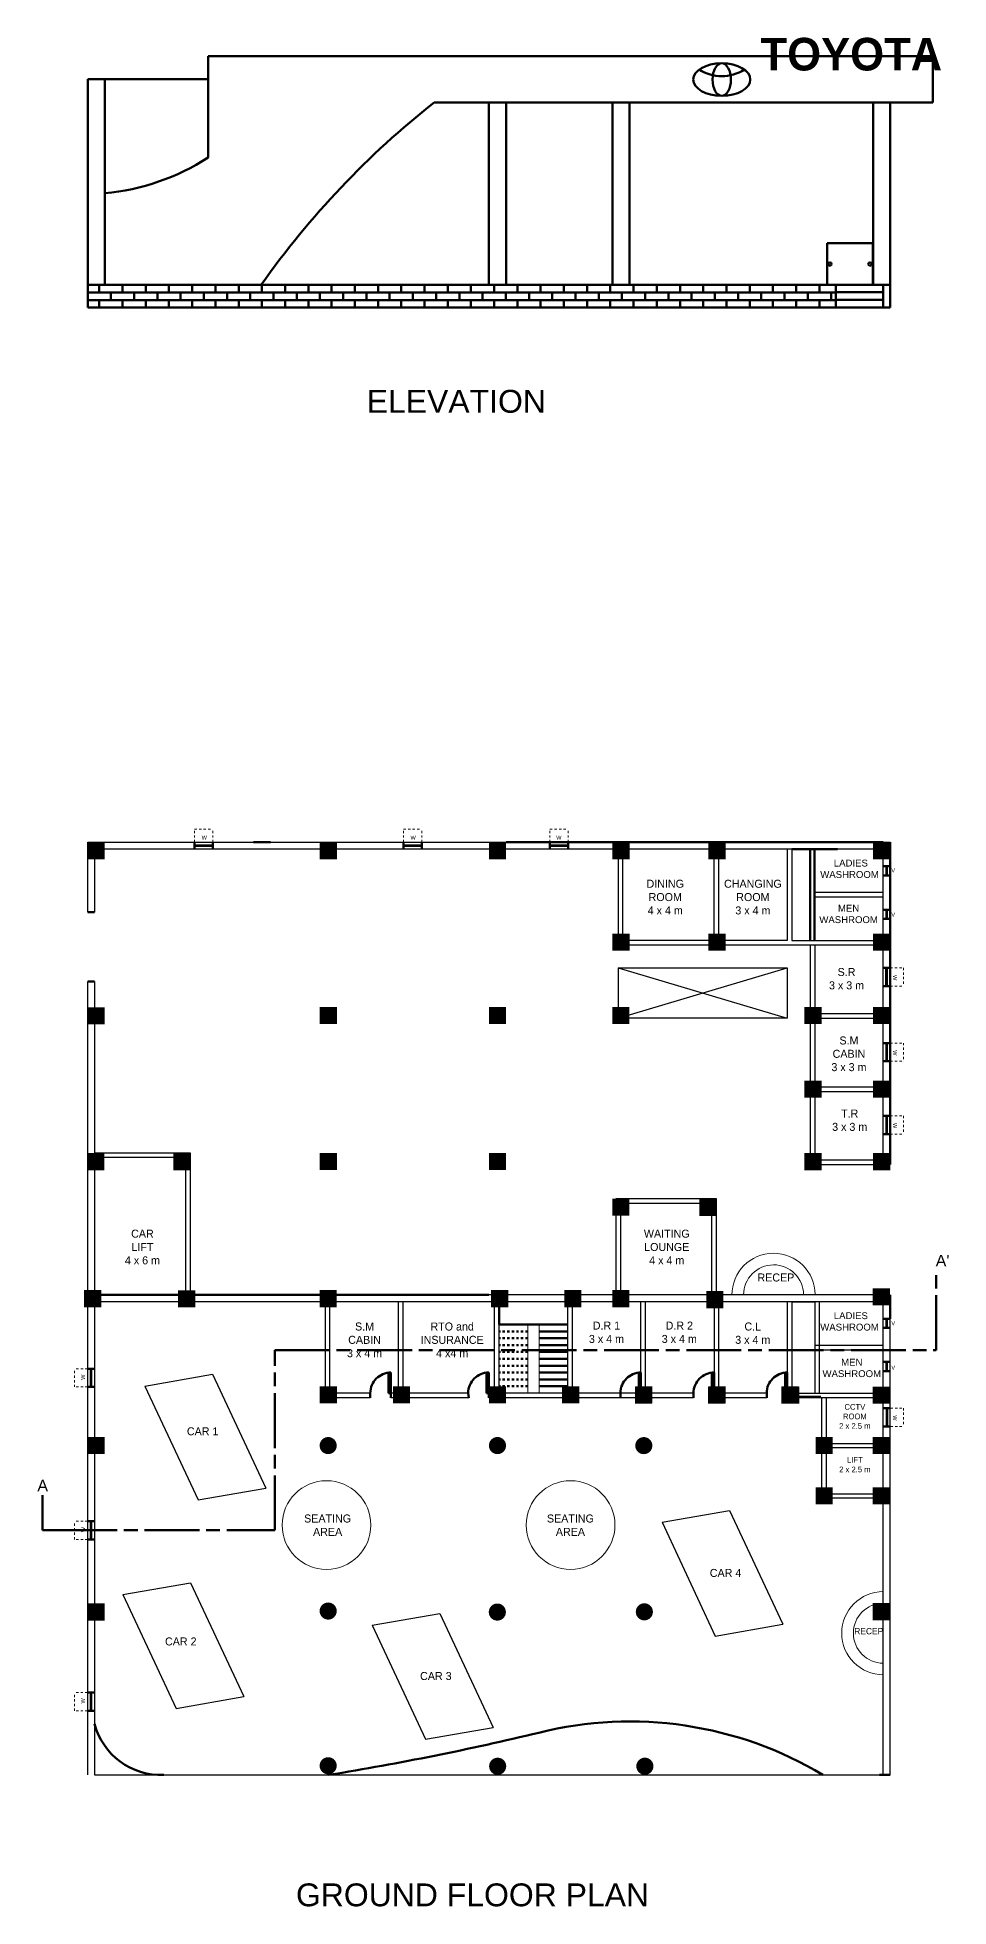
# Model space of a CAD drawing. Header units: metres. Extents: x 0 to 21654, y 0 to 22499.
# Drawn here: x 10792.6 to 10832.5, y 11229 to 11310.8 of the extents above; entities that cross this region are included whole.
import ezdxf

# ---------------------------------------------------------------- set-up
doc = ezdxf.new("R2010")
doc.units = ezdxf.units.M
for name, pattern in [('ACAD_ISO02W100', [15, 12, -3]), ('ACAD_ISO03W100', [30, 12, -18]), ('ACAD_ISO08W100', [36, 24, -3, 6, -3]), ('DASHED2', [9.525, 6.35, -3.175])]:
    doc.linetypes.add(name, pattern=pattern)
doc.layers.add('chajja', color=100, linetype='DASHED2')
doc.layers.add('window', color=140, linetype='Continuous')
doc.layers.add('column', color=30, linetype='Continuous', true_color=0xfc9803)
doc.styles.get("Standard").update_dxf_attribs({"font": 'arial.ttf'})

msp = doc.modelspace()

# ---------------------------------------------------------------- hatches: boundary and pattern name
at = {"linetype": 'Continuous', "lineweight": 100, "ltscale": 2, "transparency": 33554664}
h = msp.add_hatch(dxfattribs=at)
h.set_pattern_fill('AR-BRSTD', color=256, scale=0.005)
h.set_pattern_definition([(0, (10794.80455, 11299.97762), (0, 0.338709), []), (90, (10794.80455, 11299.9776), (-0.508, 0.338709), [0.338709, -0.338709])])
h.paths.add_polyline_path([(10827.524, 11298.978), (10827.524, 11299.978), (10794.805, 11299.978), (10794.805, 11298.978)])
at = {"linetype": 'DASHED2', "lineweight": 0, "ltscale": 2, "true_color": 0xf8991e, "transparency": 33554687}
h = msp.add_hatch(color=30, dxfattribs=at)
h.dxf.hatch_style = 1
edge = h.paths.add_edge_path()
edge.add_arc((10805.324, 11249.197), 0.375, 0, 360)
h = msp.add_hatch(color=30, dxfattribs=at)
h.dxf.hatch_style = 1
edge = h.paths.add_edge_path()
edge.add_arc((10812.729, 11249.198), 0.375, 0, 360)
h = msp.add_hatch(color=30, dxfattribs=at)
h.dxf.hatch_style = 1
edge = h.paths.add_edge_path()
edge.add_arc((10819.129, 11249.195), 0.375, 0, 360)
h = msp.add_hatch(color=30, dxfattribs=at)
h.dxf.hatch_style = 1
edge = h.paths.add_edge_path()
edge.add_arc((10805.324, 11241.958), 0.375, 0, 360)
h = msp.add_hatch(color=30, dxfattribs=at)
h.dxf.hatch_style = 1
edge = h.paths.add_edge_path()
edge.add_arc((10812.722, 11241.914), 0.375, 0, 360)
h = msp.add_hatch(color=30, dxfattribs=at)
h.dxf.hatch_style = 1
edge = h.paths.add_edge_path()
edge.add_arc((10819.153, 11241.924), 0.375, 0, 360)
h = msp.add_hatch(color=30, dxfattribs=at)
h.dxf.hatch_style = 1
edge = h.paths.add_edge_path()
edge.add_arc((10805.324, 11235.191), 0.375, 0, 360)
h = msp.add_hatch(color=30, dxfattribs=at)
h.dxf.hatch_style = 1
edge = h.paths.add_edge_path()
edge.add_arc((10812.737, 11235.168), 0.375, 0, 360)
h = msp.add_hatch(color=30, dxfattribs=at)
h.dxf.hatch_style = 1
edge = h.paths.add_edge_path()
edge.add_arc((10819.176, 11235.17), 0.375, 0, 360)
at = {"layer": 'column', "linetype": 'ACAD_ISO02W100', "lineweight": 100, "transparency": 33554687}
h = msp.add_hatch(color=256, dxfattribs=at)
h.dxf.hatch_style = 1
h.paths.add_polyline_path([(10795.548, 11275.592), (10794.798, 11275.592), (10794.798, 11274.842), (10795.548, 11274.842)])
h = msp.add_hatch(color=256, dxfattribs=at)
h.dxf.hatch_style = 1
h.paths.add_polyline_path([(10795.548, 11275.592), (10794.798, 11275.592), (10794.798, 11274.842), (10795.548, 11274.842)])
h = msp.add_hatch(color=256, dxfattribs=at)
h.dxf.hatch_style = 1
h.paths.add_polyline_path([(10795.548, 11275.592), (10794.798, 11275.592), (10794.798, 11274.842), (10795.548, 11274.842)])
h = msp.add_hatch(color=256, dxfattribs=at)
h.dxf.hatch_style = 1
h.paths.add_polyline_path([(10805.705, 11275.592), (10804.955, 11275.592), (10804.955, 11274.842), (10805.705, 11274.842)])
h = msp.add_hatch(color=256, dxfattribs=at)
h.dxf.hatch_style = 1
h.paths.add_polyline_path([(10813.101, 11275.592), (10812.351, 11275.592), (10812.351, 11274.842), (10813.101, 11274.842)])
h = msp.add_hatch(color=256, dxfattribs=at)
h.dxf.hatch_style = 1
h.paths.add_polyline_path([(10818.505, 11275.592), (10817.755, 11275.592), (10817.755, 11274.842), (10818.505, 11274.842)])
h = msp.add_hatch(color=256, dxfattribs=at)
h.dxf.hatch_style = 1
h.paths.add_polyline_path([(10822.705, 11275.592), (10821.955, 11275.592), (10821.955, 11274.842), (10822.705, 11274.842)])
h = msp.add_hatch(color=256, dxfattribs=at)
h.dxf.hatch_style = 1
h.paths.add_polyline_path([(10829.905, 11275.592), (10829.155, 11275.592), (10829.155, 11274.842), (10829.905, 11274.842)])
h = msp.add_hatch(color=256, dxfattribs=at)
h.dxf.hatch_style = 1
h.paths.add_polyline_path([(10829.905, 11275.592), (10829.155, 11275.592), (10829.155, 11274.842), (10829.905, 11274.842)])
h = msp.add_hatch(color=256, dxfattribs=at)
h.dxf.hatch_style = 1
h.paths.add_polyline_path([(10829.905, 11275.592), (10829.155, 11275.592), (10829.155, 11274.842), (10829.905, 11274.842)])
h = msp.add_hatch(color=256, dxfattribs=at)
h.dxf.hatch_style = 1
h.paths.add_polyline_path([(10829.905, 11275.592), (10829.155, 11275.592), (10829.155, 11274.842), (10829.905, 11274.842)])
h = msp.add_hatch(color=256, dxfattribs=at)
h.dxf.hatch_style = 1
h.paths.add_polyline_path([(10829.905, 11275.592), (10829.155, 11275.592), (10829.155, 11274.842), (10829.905, 11274.842)])
h = msp.add_hatch(color=256, dxfattribs=at)
h.dxf.hatch_style = 1
h.paths.add_polyline_path([(10829.905, 11275.592), (10829.155, 11275.592), (10829.155, 11274.842), (10829.905, 11274.842)])
h = msp.add_hatch(color=256, dxfattribs=at)
h.dxf.hatch_style = 1
h.paths.add_polyline_path([(10829.905, 11275.592), (10829.155, 11275.592), (10829.155, 11274.842), (10829.905, 11274.842)])
h = msp.add_hatch(color=256, dxfattribs=at)
h.dxf.hatch_style = 1
h.paths.add_polyline_path([(10829.905, 11275.592), (10829.155, 11275.592), (10829.155, 11274.842), (10829.905, 11274.842)])
h = msp.add_hatch(color=256, dxfattribs=at)
h.dxf.hatch_style = 1
h.paths.add_polyline_path([(10829.905, 11275.592), (10829.155, 11275.592), (10829.155, 11274.842), (10829.905, 11274.842)])
h = msp.add_hatch(color=256, dxfattribs=at)
h.dxf.hatch_style = 1
h.paths.add_polyline_path([(10829.905, 11275.592), (10829.155, 11275.592), (10829.155, 11274.842), (10829.905, 11274.842)])
h = msp.add_hatch(color=256, dxfattribs=at)
h.dxf.hatch_style = 1
h.paths.add_polyline_path([(10829.905, 11275.592), (10829.155, 11275.592), (10829.155, 11274.842), (10829.905, 11274.842)])
h = msp.add_hatch(color=256, dxfattribs=at)
h.dxf.hatch_style = 1
h.paths.add_polyline_path([(10829.905, 11275.592), (10829.155, 11275.592), (10829.155, 11274.842), (10829.905, 11274.842)])
h = msp.add_hatch(color=256, dxfattribs=at)
h.dxf.hatch_style = 1
h.paths.add_polyline_path([(10818.505, 11271.592), (10817.755, 11271.592), (10817.755, 11270.842), (10818.505, 11270.842)])
h = msp.add_hatch(color=256, dxfattribs=at)
h.dxf.hatch_style = 1
h.paths.add_polyline_path([(10822.705, 11271.592), (10821.955, 11271.592), (10821.955, 11270.842), (10822.705, 11270.842)])
h = msp.add_hatch(color=256, dxfattribs=at)
h.dxf.hatch_style = 1
h.paths.add_polyline_path([(10829.905, 11271.592), (10829.155, 11271.592), (10829.155, 11270.842), (10829.905, 11270.842)])
h = msp.add_hatch(color=256, dxfattribs=at)
h.dxf.hatch_style = 1
h.paths.add_polyline_path([(10795.548, 11268.375), (10794.798, 11268.375), (10794.798, 11267.625), (10795.548, 11267.625)])
h = msp.add_hatch(color=256, dxfattribs=at)
h.dxf.hatch_style = 1
h.paths.add_polyline_path([(10805.707, 11268.384), (10804.957, 11268.384), (10804.957, 11267.634), (10805.707, 11267.634)])
h = msp.add_hatch(color=256, dxfattribs=at)
h.dxf.hatch_style = 1
h.paths.add_polyline_path([(10813.104, 11268.385), (10812.354, 11268.385), (10812.354, 11267.635), (10813.104, 11267.635)])
h = msp.add_hatch(color=256, dxfattribs=at)
h.dxf.hatch_style = 1
h.paths.add_polyline_path([(10818.5, 11268.386), (10817.75, 11268.386), (10817.75, 11267.636), (10818.5, 11267.636)])
h = msp.add_hatch(color=256, dxfattribs=at)
h.dxf.hatch_style = 1
h.paths.add_polyline_path([(10826.905, 11268.383), (10826.155, 11268.383), (10826.155, 11267.633), (10826.905, 11267.633)])
h = msp.add_hatch(color=256, dxfattribs=at)
h.dxf.hatch_style = 1
h.paths.add_polyline_path([(10829.905, 11268.383), (10829.155, 11268.383), (10829.155, 11267.633), (10829.905, 11267.633)])
h = msp.add_hatch(color=256, dxfattribs=at)
h.dxf.hatch_style = 1
h.paths.add_polyline_path([(10826.905, 11265.163), (10826.155, 11265.163), (10826.155, 11264.413), (10826.905, 11264.413)])
h = msp.add_hatch(color=256, dxfattribs=at)
h.dxf.hatch_style = 1
h.paths.add_polyline_path([(10829.905, 11265.163), (10829.155, 11265.163), (10829.155, 11264.413), (10829.905, 11264.413)])
h = msp.add_hatch(color=256, dxfattribs=at)
h.dxf.hatch_style = 1
h.paths.add_polyline_path([(10795.53, 11261.994), (10794.78, 11261.994), (10794.78, 11261.244), (10795.53, 11261.244)])
h = msp.add_hatch(color=256, dxfattribs=at)
h.dxf.hatch_style = 1
h.paths.add_polyline_path([(10799.307, 11261.994), (10798.557, 11261.994), (10798.557, 11261.244), (10799.307, 11261.244)])
h = msp.add_hatch(color=256, dxfattribs=at)
h.dxf.hatch_style = 1
h.paths.add_polyline_path([(10805.705, 11261.999), (10804.955, 11261.999), (10804.955, 11261.249), (10805.705, 11261.249)])
h = msp.add_hatch(color=256, dxfattribs=at)
h.dxf.hatch_style = 1
h.paths.add_polyline_path([(10813.105, 11261.998), (10812.355, 11261.998), (10812.355, 11261.248), (10813.105, 11261.248)])
h = msp.add_hatch(color=256, dxfattribs=at)
h.dxf.hatch_style = 1
h.paths.add_polyline_path([(10826.905, 11261.992), (10826.155, 11261.992), (10826.155, 11261.242), (10826.905, 11261.242)])
h = msp.add_hatch(color=256, dxfattribs=at)
h.dxf.hatch_style = 1
h.paths.add_polyline_path([(10829.905, 11261.992), (10829.155, 11261.992), (10829.155, 11261.242), (10829.905, 11261.242)])
h = msp.add_hatch(color=256, dxfattribs=at)
h.dxf.hatch_style = 1
h.paths.add_polyline_path([(10818.499, 11259.999), (10817.749, 11259.999), (10817.749, 11259.249), (10818.499, 11259.249)])
h = msp.add_hatch(color=256, dxfattribs=at)
h.dxf.hatch_style = 1
h.paths.add_polyline_path([(10822.303, 11259.994), (10821.553, 11259.994), (10821.553, 11259.244), (10822.303, 11259.244)])
h = msp.add_hatch(color=256, dxfattribs=at)
h.dxf.hatch_style = 1
h.paths.add_polyline_path([(10795.398, 11255.999), (10794.648, 11255.999), (10794.648, 11255.249), (10795.398, 11255.249)])
h = msp.add_hatch(color=256, dxfattribs=at)
h.dxf.hatch_style = 1
h.paths.add_polyline_path([(10795.398, 11255.999), (10794.648, 11255.999), (10794.648, 11255.249), (10795.398, 11255.249)])
h = msp.add_hatch(color=256, dxfattribs=at)
h.dxf.hatch_style = 1
h.paths.add_polyline_path([(10799.507, 11255.989), (10798.757, 11255.989), (10798.757, 11255.239), (10799.507, 11255.239)])
h = msp.add_hatch(color=256, dxfattribs=at)
h.dxf.hatch_style = 1
h.paths.add_polyline_path([(10805.696, 11255.999), (10804.946, 11255.999), (10804.946, 11255.249), (10805.696, 11255.249)])
h = msp.add_hatch(color=256, dxfattribs=at)
h.dxf.hatch_style = 1
h.paths.add_polyline_path([(10813.197, 11255.999), (10812.447, 11255.999), (10812.447, 11255.249), (10813.197, 11255.249)])
h = msp.add_hatch(color=256, dxfattribs=at)
h.dxf.hatch_style = 1
h.paths.add_polyline_path([(10816.399, 11255.999), (10815.649, 11255.999), (10815.649, 11255.249), (10816.399, 11255.249)])
h = msp.add_hatch(color=256, dxfattribs=at)
h.dxf.hatch_style = 1
h.paths.add_polyline_path([(10818.499, 11255.999), (10817.749, 11255.999), (10817.749, 11255.249), (10818.499, 11255.249)])
h = msp.add_hatch(color=256, dxfattribs=at)
h.dxf.hatch_style = 1
h.paths.add_polyline_path([(10822.613, 11255.958), (10821.863, 11255.958), (10821.863, 11255.208), (10822.613, 11255.208)])
h = msp.add_hatch(color=256, dxfattribs=at)
h.dxf.hatch_style = 1
h.paths.add_polyline_path([(10829.894, 11256.078), (10829.144, 11256.078), (10829.144, 11255.328), (10829.894, 11255.328)])
h = msp.add_hatch(color=256, dxfattribs=at)
h.dxf.hatch_style = 1
h.paths.add_polyline_path([(10805.703, 11251.792), (10804.953, 11251.792), (10804.953, 11251.042), (10805.703, 11251.042)])
h = msp.add_hatch(color=256, dxfattribs=at)
h.dxf.hatch_style = 1
h.paths.add_polyline_path([(10808.903, 11251.792), (10808.153, 11251.792), (10808.153, 11251.042), (10808.903, 11251.042)])
h = msp.add_hatch(color=256, dxfattribs=at)
h.dxf.hatch_style = 1
h.paths.add_polyline_path([(10813.103, 11251.792), (10812.353, 11251.792), (10812.353, 11251.042), (10813.103, 11251.042)])
h = msp.add_hatch(color=256, dxfattribs=at)
h.dxf.hatch_style = 1
h.paths.add_polyline_path([(10816.305, 11251.792), (10815.555, 11251.792), (10815.555, 11251.042), (10816.305, 11251.042)])
h = msp.add_hatch(color=256, dxfattribs=at)
h.dxf.hatch_style = 1
h.paths.add_polyline_path([(10819.494, 11251.778), (10818.744, 11251.778), (10818.744, 11251.028), (10819.494, 11251.028)])
h = msp.add_hatch(color=256, dxfattribs=at)
h.dxf.hatch_style = 1
h.paths.add_polyline_path([(10819.505, 11251.792), (10818.755, 11251.792), (10818.755, 11251.042), (10819.505, 11251.042)])
h = msp.add_hatch(color=256, dxfattribs=at)
h.dxf.hatch_style = 1
h.paths.add_polyline_path([(10822.694, 11251.778), (10821.944, 11251.778), (10821.944, 11251.028), (10822.694, 11251.028)])
h = msp.add_hatch(color=256, dxfattribs=at)
h.dxf.hatch_style = 1
h.paths.add_polyline_path([(10822.705, 11251.792), (10821.955, 11251.792), (10821.955, 11251.042), (10822.705, 11251.042)])
h = msp.add_hatch(color=256, dxfattribs=at)
h.dxf.hatch_style = 1
h.paths.add_polyline_path([(10825.894, 11251.778), (10825.144, 11251.778), (10825.144, 11251.028), (10825.894, 11251.028)])
h = msp.add_hatch(color=256, dxfattribs=at)
h.dxf.hatch_style = 1
h.paths.add_polyline_path([(10825.905, 11251.792), (10825.155, 11251.792), (10825.155, 11251.042), (10825.905, 11251.042)])
h = msp.add_hatch(color=256, dxfattribs=at)
h.dxf.hatch_style = 1
h.paths.add_polyline_path([(10825.929, 11251.778), (10825.179, 11251.778), (10825.179, 11251.028), (10825.929, 11251.028)])
h = msp.add_hatch(color=256, dxfattribs=at)
h.dxf.hatch_style = 1
h.paths.add_polyline_path([(10829.894, 11251.778), (10829.144, 11251.778), (10829.144, 11251.028), (10829.894, 11251.028)])
h = msp.add_hatch(color=256, dxfattribs=at)
h.dxf.hatch_style = 1
h.paths.add_polyline_path([(10795.555, 11249.576), (10794.805, 11249.576), (10794.805, 11248.826), (10795.555, 11248.826)])
h = msp.add_hatch(color=256, dxfattribs=at)
h.dxf.hatch_style = 1
h.paths.add_polyline_path([(10827.394, 11249.578), (10826.644, 11249.578), (10826.644, 11248.828), (10827.394, 11248.828)])
h = msp.add_hatch(color=256, dxfattribs=at)
h.dxf.hatch_style = 1
h.paths.add_polyline_path([(10829.894, 11249.578), (10829.144, 11249.578), (10829.144, 11248.828), (10829.894, 11248.828)])
h = msp.add_hatch(color=256, dxfattribs=at)
h.dxf.hatch_style = 1
h.paths.add_polyline_path([(10827.394, 11247.377), (10826.644, 11247.377), (10826.644, 11246.627), (10827.394, 11246.627)])
h = msp.add_hatch(color=256, dxfattribs=at)
h.dxf.hatch_style = 1
h.paths.add_polyline_path([(10829.894, 11247.377), (10829.144, 11247.377), (10829.144, 11246.627), (10829.894, 11246.627)])
h = msp.add_hatch(color=256, dxfattribs=at)
h.dxf.hatch_style = 1
h.paths.add_polyline_path([(10795.555, 11242.294), (10794.805, 11242.294), (10794.805, 11241.544), (10795.555, 11241.544)])
h = msp.add_hatch(color=256, dxfattribs=at)
h.dxf.hatch_style = 1
h.paths.add_polyline_path([(10829.894, 11242.307), (10829.144, 11242.307), (10829.144, 11241.557), (10829.894, 11241.557)])

# ---------------------------------------------------------------- linework, layer by layer
at = {"linetype": 'Continuous', "lineweight": 100, "ltscale": 2}
for p, q in [((10800.071, 11308.978), (10800.071, 11309.978)), ((10800.071, 11309.978), (10831.772, 11309.978)), ((10831.772, 11309.978), (10831.772, 11307.952)), ((10831.772, 11309.978), (10831.772, 11309.978)), ((10831.772, 11309.978), (10831.772, 11309.978)), ((10831.772, 11309.978), (10831.772, 11309.678)), ((10794.805, 11298.978), (10794.805, 11308.978)), ((10794.805, 11308.978), (10800.071, 11308.978)), ((10795.555, 11299.978), (10795.555, 11308.978)), ((10795.555, 11308.978), (10795.555, 11299.978)), ((10795.555, 11308.978), (10795.555, 11303.978)), ((10800.071, 11305.538), (10800.071, 11308.978)), ((10831.772, 11307.952), (10831.772, 11308.252)), ((10831.772, 11307.952), (10809.957, 11307.952)), ((10812.355, 11299.978), (10812.355, 11307.952)), ((10813.105, 11299.978), (10813.105, 11307.952)), ((10817.757, 11299.978), (10817.757, 11307.952)), ((10818.507, 11299.978), (10818.507, 11307.952)), ((10829.155, 11299.978), (10829.155, 11307.952)), ((10829.905, 11298.978), (10829.905, 11307.952)), ((10827.146, 11301.79), (10827.146, 11299.978)), ((10828.146, 11301.79), (10827.146, 11301.79)), ((10828.146, 11301.79), (10829.146, 11301.79)), ((10829.146, 11301.79), (10829.146, 11299.978)), ((10794.805, 11299.978), (10829.905, 11299.978)), ((10794.805, 11299.978), (10794.805, 11298.978)), ((10829.605, 11299.978), (10827.524, 11299.978)), ((10827.524, 11299.978), (10827.524, 11298.978)), ((10827.524, 11299.978), (10827.524, 11299.655)), ((10829.605, 11299.978), (10829.605, 11298.978)), ((10829.905, 11299.978), (10829.905, 11298.978)), ((10827.524, 11299.655), (10829.605, 11299.655)), ((10827.524, 11298.978), (10827.524, 11299.316)), ((10827.524, 11299.316), (10829.605, 11299.316)), ((10794.805, 11298.978), (10829.905, 11298.978)), ((10794.805, 11275.592), (10794.805, 11275.592)), ((10818.507, 11275.592), (10813.105, 11275.592)), ((10829.605, 11275.592), (10818.507, 11275.592)), ((10829.605, 11275.292), (10829.605, 11275.592)), ((10825.605, 11275.292), (10827.605, 11275.292)), ((10826.401, 11275.292), (10826.401, 11271.292)), ((10826.602, 11275.292), (10826.602, 11271.292))]:
    msp.add_line(p, q, dxfattribs=at)
for p, q in [((10794.805, 11275.592), (10829.905, 11275.592)), ((10794.805, 11272.534), (10794.805, 11275.592)), ((10795.105, 11275.292), (10795.105, 11275.592)), ((10795.105, 11275.292), (10795.105, 11272.534)), ((10829.605, 11275.292), (10795.105, 11275.292)), ((10818.005, 11275.292), (10818.005, 11271.092)), ((10818.205, 11271.292), (10818.205, 11275.292)), ((10822.205, 11271.292), (10822.205, 11275.292)), ((10822.405, 11271.292), (10822.405, 11275.292)), ((10825.405, 11275.292), (10825.405, 11271.292)), ((10829.605, 11275.292), (10825.605, 11275.292)), ((10825.605, 11275.292), (10825.605, 11271.292)), ((10829.605, 11261.492), (10829.605, 11275.292)), ((10829.605, 11273.392), (10826.602, 11273.392)), ((10829.605, 11273.192), (10826.602, 11273.192)), ((10829.605, 11273.192), (10827.605, 11273.192)), ((10829.605, 11273.192), (10827.605, 11273.192)), ((10822.205, 11271.292), (10818.205, 11271.292)), ((10825.405, 11271.292), (10822.405, 11271.292)), ((10825.605, 11271.292), (10829.605, 11271.292)), ((10829.605, 11271.092), (10818.005, 11271.092)), ((10826.405, 11271.092), (10826.405, 11268.092)), ((10829.605, 11271.092), (10826.605, 11271.092)), ((10826.605, 11271.092), (10826.605, 11268.092)), ((10818.005, 11270.092), (10825.405, 11270.092)), ((10818.005, 11270.092), (10818.005, 11267.892)), ((10818.005, 11267.892), (10825.405, 11270.092)), ((10818.005, 11270.092), (10825.405, 11267.892)), ((10825.405, 11270.092), (10825.405, 11267.892)), ((10794.805, 11234.792), (10794.805, 11269.503)), ((10795.105, 11269.504), (10795.105, 11234.792)), ((10826.405, 11268.092), (10826.405, 11261.492)), ((10826.605, 11268.092), (10829.605, 11268.092)), ((10825.405, 11267.892), (10818.005, 11267.892)), ((10826.605, 11267.892), (10829.605, 11267.892)), ((10826.605, 11267.892), (10826.605, 11264.892)), ((10826.605, 11264.892), (10829.605, 11264.892)), ((10826.605, 11264.692), (10829.605, 11264.692)), ((10826.605, 11264.692), (10826.605, 11261.692)), ((10826.405, 11261.492), (10829.605, 11261.492)), ((10826.605, 11261.692), (10829.605, 11261.692)), ((10817.905, 11259.992), (10817.905, 11255.792)), ((10822.305, 11259.992), (10817.905, 11259.992)), ((10822.105, 11259.792), (10818.105, 11259.792)), ((10818.105, 11259.792), (10818.105, 11255.792)), ((10822.105, 11255.792), (10822.105, 11259.792)), ((10822.305, 11255.792), (10822.305, 11259.992)), ((10829.605, 11255.792), (10795.105, 11255.792)), ((10795.105, 11255.792), (10799.105, 11255.792)), ((10829.605, 11255.792), (10822.105, 11255.792)), ((10829.605, 11234.792), (10829.605, 11255.792)), ((10829.605, 11255.492), (10795.105, 11255.492)), ((10805.203, 11251.292), (10805.203, 11255.492)), ((10805.403, 11251.492), (10805.403, 11255.492)), ((10808.403, 11251.292), (10808.403, 11255.492)), ((10808.603, 11251.492), (10808.603, 11255.492)), ((10812.603, 11251.292), (10812.603, 11255.492)), ((10812.803, 11251.492), (10812.803, 11255.492)), ((10815.805, 11251.292), (10815.805, 11255.492)), ((10816.005, 11251.492), (10816.005, 11255.492)), ((10819.005, 11251.292), (10819.005, 11255.492)), ((10819.205, 11251.492), (10819.205, 11255.492)), ((10822.205, 11255.492), (10822.205, 11251.292)), ((10822.405, 11251.492), (10822.405, 11255.492)), ((10825.405, 11255.492), (10825.405, 11251.292)), ((10829.605, 11255.492), (10825.605, 11255.492)), ((10825.605, 11255.492), (10825.605, 11251.492)), ((10825.605, 11255.492), (10826.605, 11255.492)), ((10826.605, 11255.492), (10826.605, 11251.492)), ((10826.605, 11255.492), (10826.605, 11253.492)), ((10826.805, 11255.492), (10826.805, 11251.492)), ((10829.905, 11234.792), (10829.905, 11254.745)), ((10826.605, 11253.592), (10829.605, 11253.592)), ((10826.605, 11253.592), (10829.605, 11253.592)), ((10826.605, 11253.592), (10829.605, 11253.592)), ((10826.605, 11253.392), (10829.605, 11253.392)), ((10797.31, 11251.8), (10800.265, 11252.316)), ((10797.31, 11251.8), (10799.64, 11246.818)), ((10800.265, 11252.316), (10802.595, 11247.335)), ((10807.165, 11251.292), (10805.203, 11251.292)), ((10807.165, 11251.492), (10805.403, 11251.492)), ((10808.403, 11251.492), (10807.965, 11251.492)), ((10808.403, 11251.292), (10808.065, 11251.292)), ((10811.47, 11251.292), (10808.403, 11251.292)), ((10811.448, 11251.492), (10808.603, 11251.492)), ((10812.603, 11251.492), (10812.248, 11251.492)), ((10812.603, 11251.292), (10812.348, 11251.292)), ((10815.803, 11251.292), (10812.594, 11251.292)), ((10815.803, 11251.492), (10812.803, 11251.492)), ((10819.005, 11251.292), (10815.795, 11251.292)), ((10819.005, 11251.492), (10816.005, 11251.492)), ((10818.105, 11251.292), (10816.143, 11251.292)), ((10818.105, 11251.492), (10816.343, 11251.492)), ((10819.343, 11251.492), (10818.905, 11251.492)), ((10821.305, 11251.292), (10819.005, 11251.292)), ((10819.343, 11251.292), (10819.005, 11251.292)), ((10821.305, 11251.492), (10819.205, 11251.492)), ((10821.305, 11251.292), (10819.343, 11251.292)), ((10821.305, 11251.492), (10819.543, 11251.492)), ((10822.205, 11251.492), (10822.105, 11251.492)), ((10822.543, 11251.492), (10822.105, 11251.492)), ((10824.505, 11251.292), (10822.205, 11251.292)), ((10822.543, 11251.292), (10822.205, 11251.292)), ((10824.505, 11251.492), (10822.405, 11251.492)), ((10824.505, 11251.292), (10822.543, 11251.292)), ((10824.505, 11251.492), (10822.743, 11251.492)), ((10825.405, 11251.492), (10825.305, 11251.492)), ((10825.743, 11251.492), (10825.305, 11251.492)), ((10826.878, 11251.344), (10825.405, 11251.344)), ((10829.605, 11251.292), (10825.405, 11251.292)), ((10825.743, 11251.292), (10825.405, 11251.292)), ((10825.605, 11251.492), (10829.605, 11251.492)), ((10826.905, 11251.292), (10826.905, 11249.092)), ((10829.605, 11251.292), (10827.105, 11251.292)), ((10827.105, 11251.292), (10827.105, 11249.292)), ((10827.105, 11249.292), (10829.605, 11249.292)), ((10829.605, 11249.092), (10826.905, 11249.092)), ((10826.905, 11249.092), (10826.905, 11246.892)), ((10827.105, 11249.092), (10827.105, 11247.092)), ((10799.64, 11246.818), (10802.595, 11247.335)), ((10829.605, 11246.892), (10826.905, 11246.892)), ((10827.105, 11247.092), (10829.605, 11247.092)), ((10819.927, 11245.845), (10822.882, 11246.361)), ((10822.882, 11246.361), (10825.213, 11241.379)), ((10819.927, 11245.845), (10822.257, 11240.863)), ((10796.347, 11242.682), (10799.302, 11243.198)), ((10796.347, 11242.682), (10798.677, 11237.7)), ((10799.302, 11243.198), (10801.633, 11238.216)), ((10807.254, 11241.336), (10810.209, 11241.852)), ((10810.209, 11241.852), (10812.54, 11236.87)), ((10807.254, 11241.336), (10809.585, 11236.354)), ((10822.257, 11240.863), (10825.213, 11241.379)), ((10798.677, 11237.7), (10801.633, 11238.216)), ((10809.585, 11236.354), (10812.54, 11236.87)), ((10795.105, 11234.792), (10829.605, 11234.792))]:
    msp.add_line(p, q)
at = {"linetype": 'ACAD_ISO02W100', "lineweight": 100}
for p, q in [((10802.055, 11275.592), (10802.805, 11275.592)), ((10795.105, 11255.792), (10795.105, 11255.792)), ((10795.105, 11255.792), (10795.105, 11255.792))]:
    msp.add_line(p, q, dxfattribs=at)
at = {"linetype": 'ByBlock', "lineweight": 100, "ltscale": 2}
for p, q in [((10829.905, 11275.592), (10829.905, 11261.492)), ((10829.905, 11254.745), (10829.905, 11255.785)), ((10812.803, 11255.492), (10812.803, 11254.492)), ((10812.803, 11254.492), (10815.805, 11254.492)), ((10814.555, 11254.192), (10815.806, 11254.192)), ((10814.555, 11253.892), (10815.806, 11253.892)), ((10814.555, 11253.592), (10815.806, 11253.592)), ((10814.555, 11253.292), (10815.806, 11253.292)), ((10814.555, 11252.992), (10815.806, 11252.992)), ((10814.555, 11252.692), (10815.806, 11252.692)), ((10814.555, 11252.392), (10815.806, 11252.392)), ((10814.555, 11252.092), (10815.806, 11252.092)), ((10814.555, 11251.792), (10815.806, 11251.792))]:
    msp.add_line(p, q, dxfattribs=at)
at = {"linetype": 'ACAD_ISO08W100', "lineweight": 100, "ltscale": 2}
for p, q in [((10795.105, 11272.534), (10794.805, 11272.534)), ((10794.805, 11269.503), (10795.105, 11269.504)), ((10807.165, 11251.492), (10807.165, 11251.292)), ((10808.065, 11251.292), (10808.065, 11251.492)), ((10811.47, 11251.292), (10811.448, 11251.492)), ((10812.348, 11251.492), (10812.348, 11251.292)), ((10818.105, 11251.492), (10818.105, 11251.292)), ((10819.124, 11251.392), (10819.124, 11251.592)), ((10821.305, 11251.492), (10821.305, 11251.292)), ((10822.205, 11251.292), (10822.205, 11251.492)), ((10824.505, 11251.492), (10824.505, 11251.292)), ((10825.405, 11251.292), (10825.405, 11251.492))]:
    msp.add_line(p, q, dxfattribs=at)
at = {"linetype": 'ACAD_ISO08W100', "lineweight": 100, "ltscale": 0.1}
for p, q in [((10831.92, 11253.375), (10831.92, 11256.656)), ((10802.992, 11245.49), (10802.992, 11253.375)), ((10802.992, 11253.375), (10831.92, 11253.375)), ((10792.831, 11245.49), (10792.831, 11247.026)), ((10793.692, 11245.49), (10792.831, 11245.49)), ((10793.692, 11245.49), (10802.992, 11245.49))]:
    msp.add_line(p, q, dxfattribs=at)
at = {"lineweight": 100}
for q in [(10804.953, 11255.792), (10812.352, 11255.792)]:
    msp.add_line((10795.105, 11255.792), q, dxfattribs=at)
at = {"linetype": 'DASHED2', "lineweight": 0, "ltscale": 2}
msp.add_line((10795.105, 11255.792), (10804.953, 11255.792), dxfattribs=at)
at = {"lineweight": 0, "ltscale": 2}
for p, q in [((10822.305, 11255.792), (10822.105, 11255.792)), ((10822.105, 11255.792), (10822.105, 11255.792)), ((10822.305, 11255.792), (10824.805, 11255.792)), ((10814.054, 11254.492), (10814.054, 11251.492)), ((10814.554, 11254.492), (10814.554, 11251.492)), ((10829.605, 11241.542), (10829.605, 11241.542)), ((10795.105, 11234.792), (10805.36, 11234.792)), ((10805.36, 11234.792), (10795.105, 11234.792))]:
    msp.add_line(p, q, dxfattribs=at)
at = {"linetype": 'DASHED2', "lineweight": 100, "ltscale": 0.01}
for p, q in [((10814.055, 11254.192), (10812.805, 11254.192)), ((10814.055, 11253.892), (10812.805, 11253.892)), ((10814.055, 11253.592), (10812.805, 11253.592)), ((10814.055, 11253.292), (10812.805, 11253.292)), ((10814.055, 11252.992), (10812.805, 11252.992)), ((10814.055, 11252.692), (10812.805, 11252.692)), ((10814.055, 11252.392), (10812.805, 11252.392)), ((10814.055, 11252.092), (10812.805, 11252.092)), ((10814.055, 11251.792), (10812.805, 11251.792))]:
    msp.add_line(p, q, dxfattribs=at)
at = {"linetype": 'ACAD_ISO03W100', "lineweight": 100, "ltscale": 2}
for p, q in [((10807.965, 11251.492), (10807.965, 11252.392)), ((10808.065, 11251.492), (10808.065, 11252.392)), ((10812.248, 11251.492), (10812.248, 11252.392)), ((10812.348, 11251.492), (10812.348, 11252.392)), ((10818.905, 11251.492), (10818.905, 11252.392)), ((10819.005, 11251.492), (10819.005, 11252.392)), ((10822.105, 11251.492), (10822.105, 11252.392)), ((10822.205, 11251.492), (10822.205, 11252.392)), ((10825.305, 11251.492), (10825.305, 11252.392)), ((10825.405, 11251.492), (10825.405, 11252.392)), ((10807.965, 11251.492), (10808.065, 11251.492)), ((10812.248, 11251.492), (10812.348, 11251.492)), ((10818.905, 11251.492), (10819.005, 11251.492)), ((10822.105, 11251.492), (10822.205, 11251.492)), ((10825.305, 11251.492), (10825.405, 11251.492))]:
    msp.add_line(p, q, dxfattribs=at)
for points in [[(10799.305, 11255.792), (10799.305, 11261.992), (10799.105, 11261.992), (10795.105, 11261.992)], [(10799.105, 11255.792), (10799.105, 11261.792), (10795.105, 11261.792)]]:
    msp.add_lwpolyline(points)
at = {"linetype": 'ByBlock', "lineweight": 100, "ltscale": 2}
for centre in [(10827.273, 11300.884), (10829.018, 11300.884)]:
    msp.add_circle(centre, 0.0712, dxfattribs=at)
at = {"lineweight": 0, "ltscale": 2}
for centre in [(10805.25, 11245.719), (10815.925, 11245.719)]:
    msp.add_circle(centre, 1.94, dxfattribs=at)
at = {"color": 1, "linetype": 'Continuous', "lineweight": 211, "ltscale": 2}
msp.add_arc((10822.538, 11310.978), 1.875, 237.99434, 302.00566, dxfattribs=at)
at = {"linetype": 'Continuous', "lineweight": 100, "ltscale": 2}
for centre, radius, start, end in [((10833.591, 11277.986), 38.164, 128.2623, 144.81388), ((10794.566, 11314.153), 10.223, 275.54729, 302.57587)]:
    msp.add_arc(centre, radius, start, end, dxfattribs=at)
at = {"lineweight": 0, "ltscale": 2}
for centre, radius, start, end in [((10824.805, 11255.792), 1.819, 0.32968, 180.32968), ((10824.805, 11255.792), 1.311, 0.32968, 180.32968), ((10829.605, 11240.99), 1.819, 90, 270), ((10829.605, 11240.99), 1.311, 90, 270)]:
    msp.add_arc(centre, radius, start, end, dxfattribs=at)
at = {"linetype": 'ACAD_ISO03W100', "lineweight": 100, "ltscale": 2}
for centre in [(10808.065, 11251.492), (10812.348, 11251.492), (10819.005, 11251.492), (10822.205, 11251.492), (10825.405, 11251.492)]:
    msp.add_arc(centre, 0.9, 90, 180, dxfattribs=at)
at = {"linetype": 'ByBlock', "lineweight": 100, "ltscale": 2}
for centre, radius, start, end in [((10798.006, 11237.791), 3.002, 194.8837, 272.50982), ((10818.529, 11220.717), 16.41, 59.05983, 104.05983), ((10784.972, 11360.139), 126.994, 279.23828, 283.46493)]:
    msp.add_arc(centre, radius, start, end, dxfattribs=at)
at = {"color": 1, "linetype": 'Continuous', "lineweight": 211, "ltscale": 2}
for major_axis, ratio in [((-1.25, 0), 0.57024), ((0, -0.713), 0.565888)]:
    msp.add_ellipse((10822.538, 11308.955), major_axis=major_axis, ratio=ratio, dxfattribs=at)
at = {"layer": 'chajja', "linetype": 'ACAD_ISO03W100', "lineweight": 0, "ltscale": 0.002}
for p, q in [((10799.476, 11275.592), (10799.476, 11276.165)), ((10799.476, 11276.165), (10800.276, 11276.165)), ((10800.276, 11275.592), (10800.276, 11276.165)), ((10808.619, 11275.592), (10808.619, 11276.165)), ((10808.619, 11276.165), (10809.419, 11276.165)), ((10809.419, 11275.592), (10809.419, 11276.165)), ((10815.022, 11275.592), (10815.022, 11276.165)), ((10815.022, 11276.165), (10815.822, 11276.165)), ((10815.822, 11275.592), (10815.822, 11276.165)), ((10829.909, 11270.096), (10830.482, 11270.096)), ((10830.482, 11270.096), (10830.482, 11269.296)), ((10829.909, 11269.296), (10830.482, 11269.296)), ((10829.913, 11266.807), (10830.485, 11266.807)), ((10830.485, 11266.807), (10830.485, 11266.007)), ((10829.913, 11266.007), (10830.485, 11266.007)), ((10829.912, 11263.625), (10830.484, 11263.625)), ((10830.484, 11263.625), (10830.484, 11262.825)), ((10829.912, 11262.825), (10830.484, 11262.825)), ((10794.802, 11252.56), (10794.23, 11252.56)), ((10794.23, 11251.76), (10794.23, 11252.56)), ((10794.802, 11251.76), (10794.23, 11251.76)), ((10829.92, 11250.837), (10830.492, 11250.837)), ((10830.492, 11250.837), (10830.492, 11250.037)), ((10829.92, 11250.037), (10830.492, 11250.037)), ((10794.802, 11245.89), (10794.23, 11245.89)), ((10794.23, 11245.09), (10794.23, 11245.89)), ((10794.802, 11245.09), (10794.23, 11245.09)), ((10794.799, 11238.398), (10794.227, 11238.398)), ((10794.227, 11237.598), (10794.227, 11238.398)), ((10794.799, 11237.598), (10794.227, 11237.598))]:
    msp.add_line(p, q, dxfattribs=at)
at = {"layer": 'chajja', "linetype": 'ACAD_ISO02W100', "lineweight": 0, "ltscale": 2}
msp.add_line((10829.605, 11275.292), (10829.605, 11275.292), dxfattribs=at)
at = {"layer": 'window', "lineweight": 100}
for p, q in [((10799.476, 11275.292), (10799.476, 11275.592)), ((10800.276, 11275.452), (10799.476, 11275.452)), ((10800.276, 11275.432), (10799.476, 11275.432)), ((10800.276, 11275.592), (10800.276, 11275.292)), ((10800.276, 11275.292), (10800.276, 11275.442)), ((10808.619, 11275.592), (10808.619, 11275.292)), ((10808.619, 11275.592), (10808.619, 11275.442)), ((10809.419, 11275.452), (10808.619, 11275.452)), ((10809.419, 11275.432), (10808.619, 11275.432)), ((10809.419, 11275.592), (10809.419, 11275.292)), ((10809.419, 11275.292), (10809.419, 11275.442)), ((10815.022, 11275.592), (10815.022, 11275.292)), ((10815.022, 11275.592), (10815.022, 11275.442)), ((10815.822, 11275.452), (10815.022, 11275.452)), ((10815.822, 11275.432), (10815.022, 11275.432)), ((10815.822, 11275.592), (10815.822, 11275.292)), ((10815.822, 11275.292), (10815.822, 11275.442)), ((10829.594, 11270.096), (10829.894, 11270.096)), ((10829.734, 11270.096), (10829.734, 11269.296)), ((10829.894, 11270.096), (10829.744, 11270.096)), ((10829.754, 11270.096), (10829.754, 11269.296)), ((10829.894, 11269.296), (10829.594, 11269.296)), ((10829.598, 11266.807), (10829.898, 11266.807)), ((10829.738, 11266.807), (10829.738, 11266.007)), ((10829.898, 11266.807), (10829.748, 11266.807)), ((10829.758, 11266.807), (10829.758, 11266.007)), ((10829.898, 11266.007), (10829.598, 11266.007)), ((10829.597, 11263.625), (10829.897, 11263.625)), ((10829.737, 11263.625), (10829.737, 11262.825)), ((10829.897, 11263.625), (10829.747, 11263.625)), ((10829.757, 11263.625), (10829.757, 11262.825)), ((10829.897, 11262.825), (10829.597, 11262.825)), ((10794.802, 11252.56), (10795.102, 11252.56)), ((10794.942, 11252.56), (10794.942, 11251.76)), ((10795.102, 11252.56), (10794.952, 11252.56)), ((10794.962, 11252.56), (10794.962, 11251.76)), ((10795.102, 11251.76), (10794.802, 11251.76)), ((10829.62, 11250.837), (10829.92, 11250.837)), ((10829.76, 11250.837), (10829.76, 11250.037)), ((10829.92, 11250.837), (10829.77, 11250.837)), ((10829.78, 11250.837), (10829.78, 11250.037)), ((10829.92, 11250.037), (10829.62, 11250.037)), ((10794.802, 11245.89), (10795.102, 11245.89)), ((10794.942, 11245.89), (10794.942, 11245.09)), ((10795.102, 11245.89), (10794.952, 11245.89)), ((10794.962, 11245.89), (10794.962, 11245.09)), ((10795.102, 11245.09), (10794.802, 11245.09)), ((10794.802, 11238.398), (10795.102, 11238.398)), ((10794.942, 11238.398), (10794.942, 11237.598)), ((10795.102, 11238.398), (10794.952, 11238.398)), ((10794.962, 11238.398), (10794.962, 11237.598)), ((10795.102, 11237.598), (10794.802, 11237.598)), ((10829.905, 11234.792), (10829.605, 11234.792)), ((10829.905, 11234.792), (10829.605, 11234.792)), ((10829.905, 11234.792), (10829.605, 11234.792)), ((10829.905, 11234.792), (10829.605, 11234.792))]:
    msp.add_line(p, q, dxfattribs=at)
at = {"layer": 'window', "linetype": 'Continuous', "lineweight": 100, "ltscale": 2}
for p, q in [((10829.605, 11274.542), (10829.905, 11274.542)), ((10829.755, 11274.542), (10829.745, 11274.542)), ((10829.745, 11274.542), (10829.745, 11274.142)), ((10829.755, 11274.542), (10829.765, 11274.542)), ((10829.765, 11274.542), (10829.765, 11274.142)), ((10829.605, 11274.142), (10829.905, 11274.142)), ((10829.605, 11272.638), (10829.905, 11272.638)), ((10829.605, 11272.238), (10829.905, 11272.238)), ((10829.755, 11272.638), (10829.745, 11272.638)), ((10829.745, 11272.638), (10829.745, 11272.238)), ((10829.755, 11272.638), (10829.765, 11272.638)), ((10829.765, 11272.638), (10829.765, 11272.238)), ((10829.605, 11254.745), (10829.905, 11254.745)), ((10829.605, 11254.345), (10829.905, 11254.345)), ((10829.755, 11254.745), (10829.745, 11254.745)), ((10829.745, 11254.745), (10829.745, 11254.345)), ((10829.755, 11254.745), (10829.765, 11254.745)), ((10829.765, 11254.745), (10829.765, 11254.345)), ((10829.605, 11252.858), (10829.905, 11252.858)), ((10829.605, 11252.458), (10829.905, 11252.458)), ((10829.755, 11252.858), (10829.745, 11252.858)), ((10829.745, 11252.858), (10829.745, 11252.458)), ((10829.755, 11252.858), (10829.765, 11252.858)), ((10829.765, 11252.858), (10829.765, 11252.458)), ((10829.445, 11234.792), (10829.745, 11234.792)), ((10829.595, 11234.792), (10829.585, 11234.792)), ((10829.595, 11234.792), (10829.605, 11234.792))]:
    msp.add_line(p, q, dxfattribs=at)

# ---------------------------------------------------------------- texts
at = {"linetype": 'Continuous', "lineweight": 100, "ltscale": 2, "attachment_point": 1}
for s, width, insert, char_height in [('{\\fBahnschrift SemiBold|b0|i0|c0|p34;\\H0.57028x;\\C240;\\c2367469;TOYOTA\\H1.75352x; }', 14.452, (10824.235, 11310.778), 2.5), ('{\\C0;V}', 0.14325, (10829.957, 11274.448), 0.175), ('{\\C0;V}', 0.14325, (10829.957, 11272.513), 0.175), ('{\\C0;V}', 0.14325, (10829.957, 11254.633), 0.175), ('{\\C0;V}', 0.14325, (10829.957, 11252.698), 0.175)]:
    msp.add_mtext_dynamic_manual_height_columns(s, width=width, gutter_width=12.5, heights=[0], dxfattribs=dict(at, insert=insert, char_height=char_height))
at = {"linetype": 'ByBlock', "lineweight": 100, "ltscale": 2, "char_height": 1, "attachment_point": 1}
for s, insert in [('ELEVATION', (10807.006, 11295.38)), ('GROUND FLOOR PLAN', (10803.915, 11230.043))]:
    msp.add_mtext_dynamic_manual_height_columns(s, width=23.98583, gutter_width=12.5, heights=[0], dxfattribs=dict(at, insert=insert))
at = {"linetype": 'ACAD_ISO02W100', "lineweight": 0, "ltscale": 2, "char_height": 0.175, "attachment_point": 1}
for insert in [(10799.717, 11275.882), (10808.851, 11275.882), (10815.224, 11275.882)]:
    msp.add_mtext_dynamic_manual_height_columns('\\pxqc;W', width=0.37934, gutter_width=12.5, heights=[0], dxfattribs=dict(at, insert=insert))
at = {"linetype": 'ACAD_ISO08W100', "lineweight": 100, "ltscale": 2, "attachment_point": 1}
for s, width, insert, char_height in [('\\pxqc; LADIES\\PWASHROOM', 4.03015, (10826.112, 11274.829), 0.3), ('\\pxqc;MEN \\PWASHROOM', 4.03015, (10826.072, 11272.853), 0.3), ("A'", 0.56473, (10831.897, 11257.537), 0.5), ('\\pxqc; LADIES\\PWASHROOM', 4.03015, (10826.112, 11255.029), 0.3), ('\\pxqc;MEN \\PWASHROOM', 4.03015, (10826.211, 11252.993), 0.3), ('A', 0.56473, (10792.604, 11247.699), 0.5)]:
    msp.add_mtext_dynamic_manual_height_columns(s, width=width, gutter_width=12.5, heights=[0], dxfattribs=dict(at, insert=insert, char_height=char_height))
at = {"attachment_point": 1}
for s, width, insert, char_height in [('\\pxqc;{\\fArtifakt Element Medium|b0|i0|c0|p34;DINING ROOM\\P4 x 4 m}', 1.83177, (10819.151, 11273.95), 0.35), ('\\pxqc;{\\fArtifakt Element Medium|b0|i0|c0|p34;CHANGING ROOM\\P3 x 4 m}', 1.83177, (10822.984, 11273.95), 0.35), ('\\pxqc;{\\fArtifakt Element Medium|b0|i0|c0|p34;S.R\\P3 x 3 m}', 1.83177, (10827.081, 11270.089), 0.35), ('\\pxqc;{\\fArtifakt Element Medium|b0|i0|c0|p34;S.M CABIN\\P3 x 3 m}', 1.83177, (10827.186, 11267.094), 0.35), ('\\pxqc;{\\fArtifakt Element Medium|b0|i0|c0|p34;T.R\\P3 x 3 m}', 1.83177, (10827.219, 11263.898), 0.35), ('\\pxqc;{\\fArtifakt Element Medium|b0|i0|c0|p34;CAR LIFT\\P4 x 6 m}', 1.83177, (10796.284, 11258.643), 0.35), ('\\pxqc;{\\fArtifakt Element Medium|b0|i0|c0|p34;WAITING LOUNGE\\P4 x 4 m}', 1.83177, (10819.217, 11258.643), 0.35), ('{\\fArtifakt Element Medium|b0|i0|c0|p34;RECEP}', 1.83177, (10824.1, 11256.725), 0.35), ('\\pxqc;{\\fArtifakt Element Medium|b0|i0|c0|p34;S.M\\PCABIN\\P3 x 4 m}', 1.83177, (10805.999, 11254.581), 0.35), ('\\pxqc;{\\fArtifakt Element Medium|b0|i0|c0|p34;RTO and\\PINSURANCE\\P4 x4 m}', 2.26255, (10809.616, 11254.581), 0.35), ('\\pxqc;{\\fArtifakt Element Medium|b0|i0|c0|p34;D.R 1\\P3 x 4 m}', 1.83177, (10816.58, 11254.621), 0.35), ('\\pxqc;{\\fArtifakt Element Medium|b0|i0|c0|p34;D.R 2\\P3 x 4 m}', 1.83177, (10819.766, 11254.621), 0.35), ('\\pxqc;{\\fArtifakt Element Medium|b0|i0|c0|p34;C.L\\P3 x 4 m}', 1.83177, (10822.979, 11254.581), 0.35), ('\\pxqc;{\\fArtifakt Element Medium|b0|i0|c0|p34;CCTV ROOM\\P2 x 2.5 m}', 1.61733, (10827.552, 11251.014), 0.25), ('\\pxqc;{\\fArtifakt Element Medium|b0|i0|c0|p34;CAR 1}', 1.83177, (10798.918, 11249.996), 0.35), ('\\pxqc;{\\fArtifakt Element Medium|b0|i0|c0|p34;LIFT\\P2 x 2.5 m}', 1.61733, (10827.552, 11248.695), 0.25), ('\\pxqc;{\\fArtifakt Element Medium|b0|i0|c0|p34;SEATING AREA}', 1.83177, (10804.384, 11246.182), 0.35), ('\\pxqc;{\\fArtifakt Element Medium|b0|i0|c0|p34;SEATING AREA}', 1.83177, (10815.003, 11246.182), 0.35), ('\\pxqc;{\\fArtifakt Element Medium|b0|i0|c0|p34;CAR 4}', 1.83177, (10821.789, 11243.801), 0.35), ('\\pxqc;{\\fArtifakt Element Medium|b0|i0|c0|p34;RECEP}', 1.83177, (10828.052, 11241.216), 0.275), ('\\pxqc;{\\fArtifakt Element Medium|b0|i0|c0|p34;CAR 2}', 1.83177, (10797.961, 11240.804), 0.35), ('\\pxqc;{\\fArtifakt Element Medium|b0|i0|c0|p34;CAR 3}', 1.83177, (10809.117, 11239.292), 0.35)]:
    msp.add_mtext_dynamic_manual_height_columns(s, width=width, gutter_width=12.5, heights=[0], dxfattribs=dict(at, insert=insert, char_height=char_height))
at = {"linetype": 'ACAD_ISO02W100', "lineweight": 0, "ltscale": 2, "char_height": 0.175, "attachment_point": 1}
for insert, rotation in [((10830.199, 11269.855), 270), ((10830.203, 11266.566), 270), ((10830.202, 11263.385), 270), ((10794.512, 11252.001), 90), ((10830.21, 11250.596), 270), ((10794.512, 11245.33), 90), ((10794.509, 11237.839), 90)]:
    msp.add_mtext_dynamic_manual_height_columns('\\pxqc;W', width=0.37934, gutter_width=12.5, heights=[0], dxfattribs=dict(at, insert=insert, rotation=rotation))

doc.saveas('drawing.dxf')
